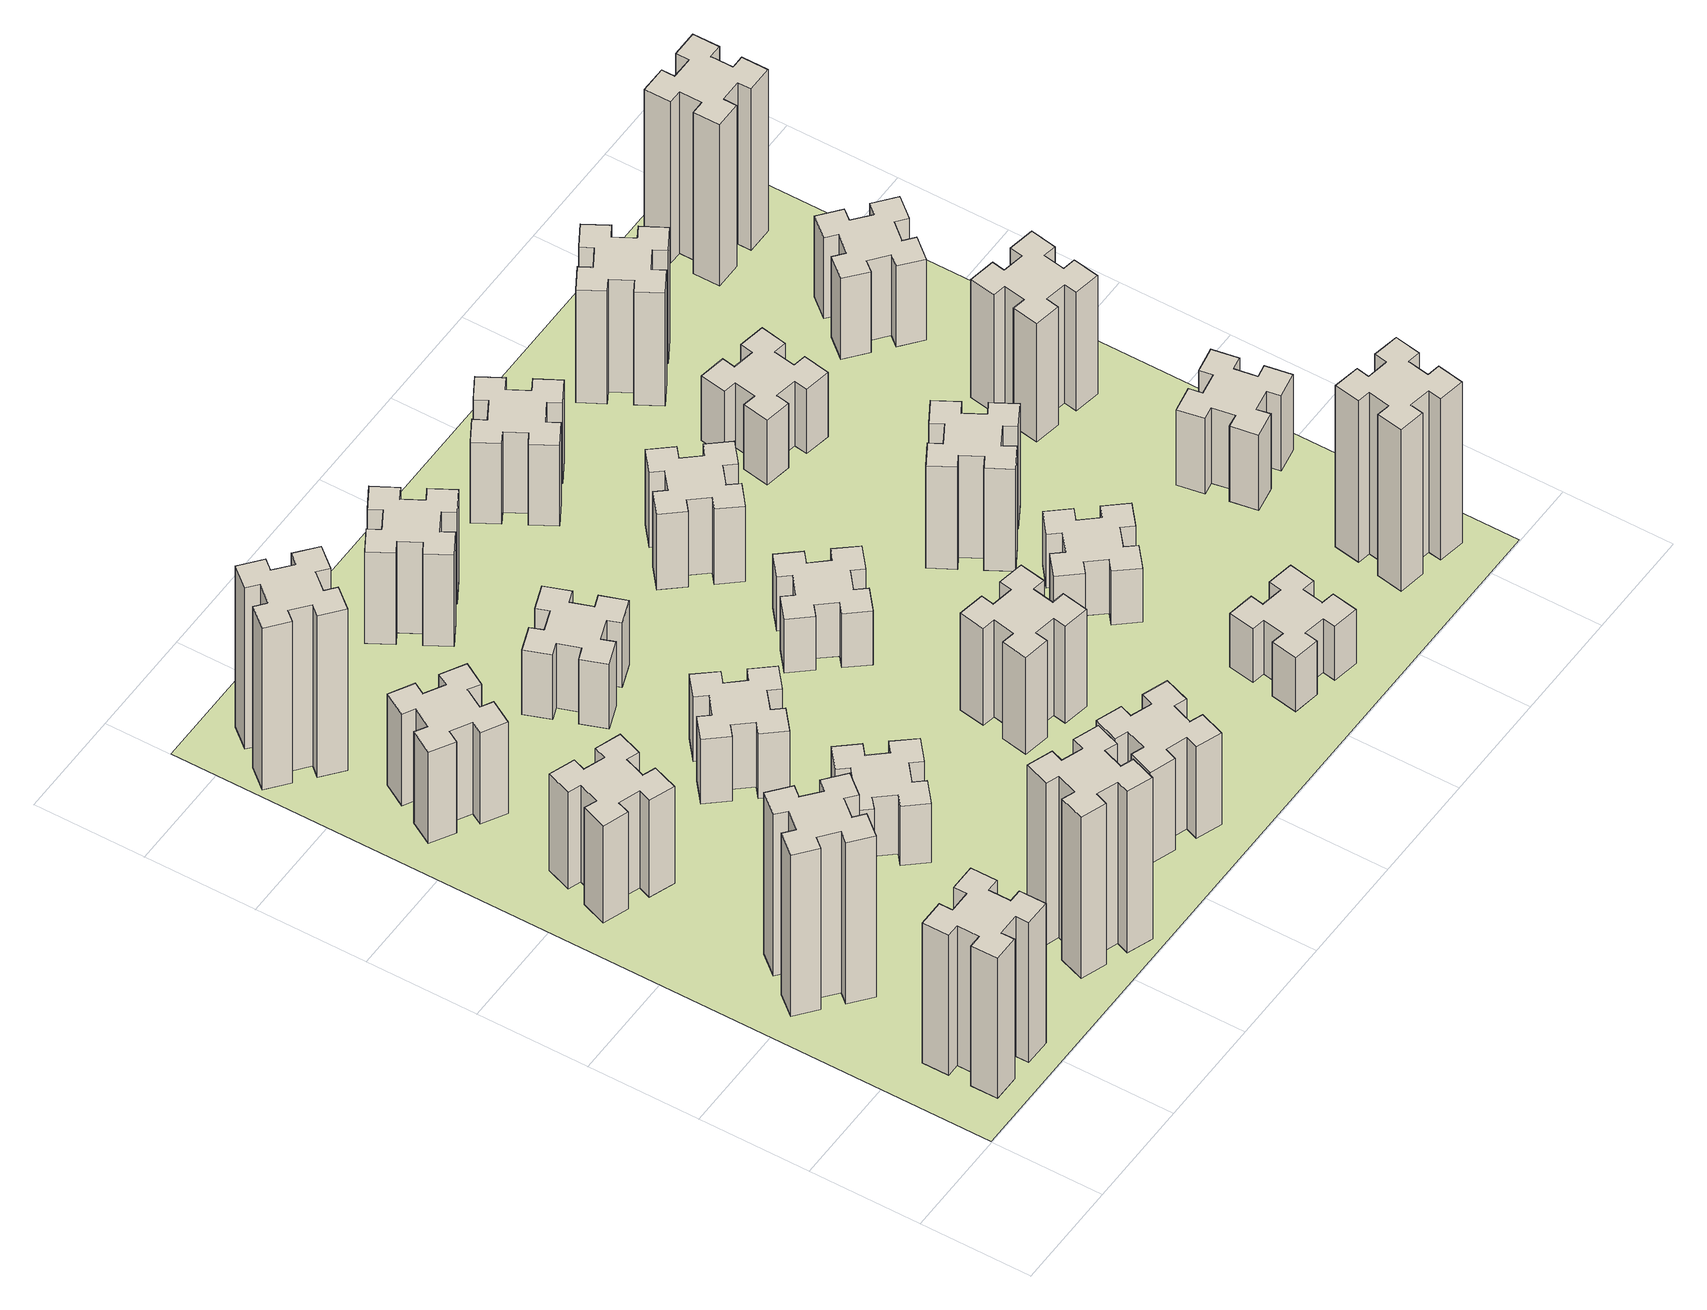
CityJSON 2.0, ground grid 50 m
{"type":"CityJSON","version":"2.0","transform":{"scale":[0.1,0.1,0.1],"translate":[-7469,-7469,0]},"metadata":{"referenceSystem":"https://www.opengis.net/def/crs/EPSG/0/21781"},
"CityObjects":{
"building1":{"type":"Building","attributes":{"class":"1000","function":"1000","usage":"1000","yearOfConstruction":2016,"roofType":"1000","measuredHeight":78,"storeysAboveGround":30,"storeysBelowGround":0},"geometry":[{"type":"Solid","lod":"1","boundaries":[[[[0,1,2,3,4,5,6,7,8,9,10,11,12,13,14,15,16,17,18,19]],[[17,16,20,21]],[[16,15,22,20]],[[15,14,23,22]],[[14,13,24,23]],[[13,12,25,24]],[[12,11,26,25]],[[11,10,27,26]],[[10,9,28,27]],[[9,8,29,28]],[[8,7,30,29]],[[7,6,31,30]],[[6,5,32,31]],[[5,4,33,32]],[[4,3,34,33]],[[3,2,35,34]],[[2,1,36,35]],[[1,0,37,36]],[[0,19,38,37]],[[19,18,39,38]],[[18,17,21,39]],[[24,25,26,27,28,29,30,31,32,33,34,35,36,37,38,39,21,20,22,23]]]]}]},
"building2":{"type":"Building","attributes":{"class":"1000","function":"1000","usage":"1000","yearOfConstruction":2016,"roofType":"1000","measuredHeight":90,"storeysAboveGround":30,"storeysBelowGround":0},"geometry":[{"type":"Solid","lod":"1","boundaries":[[[[40,41,42,43,44,45,46,47,48,49,50,51,52,53,54,55,56,57,58,59]],[[57,56,60,61]],[[56,55,62,60]],[[55,54,63,62]],[[54,53,64,63]],[[53,52,65,64]],[[52,51,66,65]],[[51,50,67,66]],[[50,49,68,67]],[[49,48,69,68]],[[48,47,70,69]],[[47,46,71,70]],[[46,45,72,71]],[[45,44,73,72]],[[44,43,74,73]],[[43,42,75,74]],[[42,41,76,75]],[[41,40,77,76]],[[40,59,78,77]],[[59,58,79,78]],[[58,57,61,79]],[[64,65,66,67,68,69,70,71,72,73,74,75,76,77,78,79,61,60,62,63]]]]}]},
"building3":{"type":"Building","attributes":{"class":"1000","function":"1000","usage":"1000","yearOfConstruction":2016,"roofType":"1000","measuredHeight":54,"storeysAboveGround":30,"storeysBelowGround":0},"geometry":[{"type":"Solid","lod":"1","boundaries":[[[[80,81,82,83,84,85,86,87,88,89,90,91,92,93,94,95,96,97,98,99]],[[97,96,100,101]],[[96,95,102,100]],[[95,94,103,102]],[[94,93,104,103]],[[93,92,105,104]],[[92,91,106,105]],[[91,90,107,106]],[[90,89,108,107]],[[89,88,109,108]],[[88,87,110,109]],[[87,86,111,110]],[[86,85,112,111]],[[85,84,113,112]],[[84,83,114,113]],[[83,82,115,114]],[[82,81,116,115]],[[81,80,117,116]],[[80,99,118,117]],[[99,98,119,118]],[[98,97,101,119]],[[104,105,106,107,108,109,110,111,112,113,114,115,116,117,118,119,101,100,102,103]]]]}]},
"building4":{"type":"Building","attributes":{"class":"1000","function":"1000","usage":"1000","yearOfConstruction":2016,"roofType":"1000","measuredHeight":51,"storeysAboveGround":30,"storeysBelowGround":0},"geometry":[{"type":"Solid","lod":"1","boundaries":[[[[120,121,122,123,124,125,126,127,128,129,130,131,132,133,134,135,136,137,138,139]],[[137,136,140,141]],[[136,135,142,140]],[[135,134,143,142]],[[134,133,144,143]],[[133,132,145,144]],[[132,131,146,145]],[[131,130,147,146]],[[130,129,148,147]],[[129,128,149,148]],[[128,127,150,149]],[[127,126,151,150]],[[126,125,152,151]],[[125,124,153,152]],[[124,123,154,153]],[[123,122,155,154]],[[122,121,156,155]],[[121,120,157,156]],[[120,139,158,157]],[[139,138,159,158]],[[138,137,141,159]],[[144,145,146,147,148,149,150,151,152,153,154,155,156,157,158,159,141,140,142,143]]]]}]},
"building5":{"type":"Building","attributes":{"class":"1000","function":"1000","usage":"1000","yearOfConstruction":2016,"roofType":"1000","measuredHeight":90,"storeysAboveGround":30,"storeysBelowGround":0},"geometry":[{"type":"Solid","lod":"1","boundaries":[[[[160,161,162,163,164,165,166,167,168,169,170,171,172,173,174,175,176,177,178,179]],[[177,176,180,181]],[[176,175,182,180]],[[175,174,183,182]],[[174,173,184,183]],[[173,172,185,184]],[[172,171,186,185]],[[171,170,187,186]],[[170,169,188,187]],[[169,168,189,188]],[[168,167,190,189]],[[167,166,191,190]],[[166,165,192,191]],[[165,164,193,192]],[[164,163,194,193]],[[163,162,195,194]],[[162,161,196,195]],[[161,160,197,196]],[[160,179,198,197]],[[179,178,199,198]],[[178,177,181,199]],[[184,185,186,187,188,189,190,191,192,193,194,195,196,197,198,199,181,180,182,183]]]]}]},
"building6":{"type":"Building","attributes":{"class":"1000","function":"1000","usage":"1000","yearOfConstruction":2016,"roofType":"1000","measuredHeight":90,"storeysAboveGround":30,"storeysBelowGround":0},"geometry":[{"type":"Solid","lod":"1","boundaries":[[[[200,201,202,203,204,205,206,207,208,209,210,211,212,213,214,215,216,217,218,219]],[[217,216,220,221]],[[216,215,222,220]],[[215,214,223,222]],[[214,213,224,223]],[[213,212,225,224]],[[212,211,226,225]],[[211,210,227,226]],[[210,209,228,227]],[[209,208,229,228]],[[208,207,230,229]],[[207,206,231,230]],[[206,205,232,231]],[[205,204,233,232]],[[204,203,234,233]],[[203,202,235,234]],[[202,201,236,235]],[[201,200,237,236]],[[200,219,238,237]],[[219,218,239,238]],[[218,217,221,239]],[[224,225,226,227,228,229,230,231,232,233,234,235,236,237,238,239,221,220,222,223]]]]}]},
"building7":{"type":"Building","attributes":{"class":"1000","function":"1000","usage":"1000","yearOfConstruction":2016,"roofType":"1000","measuredHeight":33,"storeysAboveGround":30,"storeysBelowGround":0},"geometry":[{"type":"Solid","lod":"1","boundaries":[[[[240,241,242,243,244,245,246,247,248,249,250,251,252,253,254,255,256,257,258,259]],[[257,256,260,261]],[[256,255,262,260]],[[255,254,263,262]],[[254,253,264,263]],[[253,252,265,264]],[[252,251,266,265]],[[251,250,267,266]],[[250,249,268,267]],[[249,248,269,268]],[[248,247,270,269]],[[247,246,271,270]],[[246,245,272,271]],[[245,244,273,272]],[[244,243,274,273]],[[243,242,275,274]],[[242,241,276,275]],[[241,240,277,276]],[[240,259,278,277]],[[259,258,279,278]],[[258,257,261,279]],[[264,265,266,267,268,269,270,271,272,273,274,275,276,277,278,279,261,260,262,263]]]]}]},
"building8":{"type":"Building","attributes":{"class":"1000","function":"1000","usage":"1000","yearOfConstruction":2016,"roofType":"1000","measuredHeight":36,"storeysAboveGround":30,"storeysBelowGround":0},"geometry":[{"type":"Solid","lod":"1","boundaries":[[[[280,281,282,283,284,285,286,287,288,289,290,291,292,293,294,295,296,297,298,299]],[[297,296,300,301]],[[296,295,302,300]],[[295,294,303,302]],[[294,293,304,303]],[[293,292,305,304]],[[292,291,306,305]],[[291,290,307,306]],[[290,289,308,307]],[[289,288,309,308]],[[288,287,310,309]],[[287,286,311,310]],[[286,285,312,311]],[[285,284,313,312]],[[284,283,314,313]],[[283,282,315,314]],[[282,281,316,315]],[[281,280,317,316]],[[280,299,318,317]],[[299,298,319,318]],[[298,297,301,319]],[[304,305,306,307,308,309,310,311,312,313,314,315,316,317,318,319,301,300,302,303]]]]}]},
"building9":{"type":"Building","attributes":{"class":"1000","function":"1000","usage":"1000","yearOfConstruction":2016,"roofType":"1000","measuredHeight":51,"storeysAboveGround":30,"storeysBelowGround":0},"geometry":[{"type":"Solid","lod":"1","boundaries":[[[[320,321,322,323,324,325,326,327,328,329,330,331,332,333,334,335,336,337,338,339]],[[337,336,340,341]],[[336,335,342,340]],[[335,334,343,342]],[[334,333,344,343]],[[333,332,345,344]],[[332,331,346,345]],[[331,330,347,346]],[[330,329,348,347]],[[329,328,349,348]],[[328,327,350,349]],[[327,326,351,350]],[[326,325,352,351]],[[325,324,353,352]],[[324,323,354,353]],[[323,322,355,354]],[[322,321,356,355]],[[321,320,357,356]],[[320,339,358,357]],[[339,338,359,358]],[[338,337,341,359]],[[344,345,346,347,348,349,350,351,352,353,354,355,356,357,358,359,341,340,342,343]]]]}]},
"building10":{"type":"Building","attributes":{"class":"1000","function":"1000","usage":"1000","yearOfConstruction":2016,"roofType":"1000","measuredHeight":36,"storeysAboveGround":30,"storeysBelowGround":0},"geometry":[{"type":"Solid","lod":"1","boundaries":[[[[360,361,362,363,364,365,366,367,368,369,370,371,372,373,374,375,376,377,378,379]],[[377,376,380,381]],[[376,375,382,380]],[[375,374,383,382]],[[374,373,384,383]],[[373,372,385,384]],[[372,371,386,385]],[[371,370,387,386]],[[370,369,388,387]],[[369,368,389,388]],[[368,367,390,389]],[[367,366,391,390]],[[366,365,392,391]],[[365,364,393,392]],[[364,363,394,393]],[[363,362,395,394]],[[362,361,396,395]],[[361,360,397,396]],[[360,379,398,397]],[[379,378,399,398]],[[378,377,381,399]],[[384,385,386,387,388,389,390,391,392,393,394,395,396,397,398,399,381,380,382,383]]]]}]},
"building11":{"type":"Building","attributes":{"class":"1000","function":"1000","usage":"1000","yearOfConstruction":2016,"roofType":"1000","measuredHeight":51,"storeysAboveGround":30,"storeysBelowGround":0},"geometry":[{"type":"Solid","lod":"1","boundaries":[[[[400,401,402,403,404,405,406,407,408,409,410,411,412,413,414,415,416,417,418,419]],[[417,416,420,421]],[[416,415,422,420]],[[415,414,423,422]],[[414,413,424,423]],[[413,412,425,424]],[[412,411,426,425]],[[411,410,427,426]],[[410,409,428,427]],[[409,408,429,428]],[[408,407,430,429]],[[407,406,431,430]],[[406,405,432,431]],[[405,404,433,432]],[[404,403,434,433]],[[403,402,435,434]],[[402,401,436,435]],[[401,400,437,436]],[[400,419,438,437]],[[419,418,439,438]],[[418,417,421,439]],[[424,425,426,427,428,429,430,431,432,433,434,435,436,437,438,439,421,420,422,423]]]]}]},
"building12":{"type":"Building","attributes":{"class":"1000","function":"1000","usage":"1000","yearOfConstruction":2016,"roofType":"1000","measuredHeight":54,"storeysAboveGround":30,"storeysBelowGround":0},"geometry":[{"type":"Solid","lod":"1","boundaries":[[[[440,441,442,443,444,445,446,447,448,449,450,451,452,453,454,455,456,457,458,459]],[[457,456,460,461]],[[456,455,462,460]],[[455,454,463,462]],[[454,453,464,463]],[[453,452,465,464]],[[452,451,466,465]],[[451,450,467,466]],[[450,449,468,467]],[[449,448,469,468]],[[448,447,470,469]],[[447,446,471,470]],[[446,445,472,471]],[[445,444,473,472]],[[444,443,474,473]],[[443,442,475,474]],[[442,441,476,475]],[[441,440,477,476]],[[440,459,478,477]],[[459,458,479,478]],[[458,457,461,479]],[[464,465,466,467,468,469,470,471,472,473,474,475,476,477,478,479,461,460,462,463]]]]}]},
"building13":{"type":"Building","attributes":{"class":"1000","function":"1000","usage":"1000","yearOfConstruction":2016,"roofType":"1000","measuredHeight":30,"storeysAboveGround":30,"storeysBelowGround":0},"geometry":[{"type":"Solid","lod":"1","boundaries":[[[[480,481,482,483,484,485,486,487,488,489,490,491,492,493,494,495,496,497,498,499]],[[497,496,500,501]],[[496,495,502,500]],[[495,494,503,502]],[[494,493,504,503]],[[493,492,505,504]],[[492,491,506,505]],[[491,490,507,506]],[[490,489,508,507]],[[489,488,509,508]],[[488,487,510,509]],[[487,486,511,510]],[[486,485,512,511]],[[485,484,513,512]],[[484,483,514,513]],[[483,482,515,514]],[[482,481,516,515]],[[481,480,517,516]],[[480,499,518,517]],[[499,498,519,518]],[[498,497,501,519]],[[504,505,506,507,508,509,510,511,512,513,514,515,516,517,518,519,501,500,502,503]]]]}]},
"building14":{"type":"Building","attributes":{"class":"1000","function":"1000","usage":"1000","yearOfConstruction":2016,"roofType":"1000","measuredHeight":42,"storeysAboveGround":30,"storeysBelowGround":0},"geometry":[{"type":"Solid","lod":"1","boundaries":[[[[520,521,522,523,524,525,526,527,528,529,530,531,532,533,534,535,536,537,538,539]],[[537,536,540,541]],[[536,535,542,540]],[[535,534,543,542]],[[534,533,544,543]],[[533,532,545,544]],[[532,531,546,545]],[[531,530,547,546]],[[530,529,548,547]],[[529,528,549,548]],[[528,527,550,549]],[[527,526,551,550]],[[526,525,552,551]],[[525,524,553,552]],[[524,523,554,553]],[[523,522,555,554]],[[522,521,556,555]],[[521,520,557,556]],[[520,539,558,557]],[[539,538,559,558]],[[538,537,541,559]],[[544,545,546,547,548,549,550,551,552,553,554,555,556,557,558,559,541,540,542,543]]]]}]},
"building15":{"type":"Building","attributes":{"class":"1000","function":"1000","usage":"1000","yearOfConstruction":2016,"roofType":"1000","measuredHeight":30,"storeysAboveGround":30,"storeysBelowGround":0},"geometry":[{"type":"Solid","lod":"1","boundaries":[[[[560,561,562,563,564,565,566,567,568,569,570,571,572,573,574,575,576,577,578,579]],[[577,576,580,581]],[[576,575,582,580]],[[575,574,583,582]],[[574,573,584,583]],[[573,572,585,584]],[[572,571,586,585]],[[571,570,587,586]],[[570,569,588,587]],[[569,568,589,588]],[[568,567,590,589]],[[567,566,591,590]],[[566,565,592,591]],[[565,564,593,592]],[[564,563,594,593]],[[563,562,595,594]],[[562,561,596,595]],[[561,560,597,596]],[[560,579,598,597]],[[579,578,599,598]],[[578,577,581,599]],[[584,585,586,587,588,589,590,591,592,593,594,595,596,597,598,599,581,580,582,583]]]]}]},
"building16":{"type":"Building","attributes":{"class":"1000","function":"1000","usage":"1000","yearOfConstruction":2016,"roofType":"1000","measuredHeight":45,"storeysAboveGround":30,"storeysBelowGround":0},"geometry":[{"type":"Solid","lod":"1","boundaries":[[[[600,601,602,603,604,605,606,607,608,609,610,611,612,613,614,615,616,617,618,619]],[[617,616,620,621]],[[616,615,622,620]],[[615,614,623,622]],[[614,613,624,623]],[[613,612,625,624]],[[612,611,626,625]],[[611,610,627,626]],[[610,609,628,627]],[[609,608,629,628]],[[608,607,630,629]],[[607,606,631,630]],[[606,605,632,631]],[[605,604,633,632]],[[604,603,634,633]],[[603,602,635,634]],[[602,601,636,635]],[[601,600,637,636]],[[600,619,638,637]],[[619,618,639,638]],[[618,617,621,639]],[[624,625,626,627,628,629,630,631,632,633,634,635,636,637,638,639,621,620,622,623]]]]}]},
"building17":{"type":"Building","attributes":{"class":"1000","function":"1000","usage":"1000","yearOfConstruction":2016,"roofType":"1000","measuredHeight":30,"storeysAboveGround":30,"storeysBelowGround":0},"geometry":[{"type":"Solid","lod":"1","boundaries":[[[[640,641,642,643,644,645,646,647,648,649,650,651,652,653,654,655,656,657,658,659]],[[657,656,660,661]],[[656,655,662,660]],[[655,654,663,662]],[[654,653,664,663]],[[653,652,665,664]],[[652,651,666,665]],[[651,650,667,666]],[[650,649,668,667]],[[649,648,669,668]],[[648,647,670,669]],[[647,646,671,670]],[[646,645,672,671]],[[645,644,673,672]],[[644,643,674,673]],[[643,642,675,674]],[[642,641,676,675]],[[641,640,677,676]],[[640,659,678,677]],[[659,658,679,678]],[[658,657,661,679]],[[664,665,666,667,668,669,670,671,672,673,674,675,676,677,678,679,661,660,662,663]]]]}]},
"building18":{"type":"Building","attributes":{"class":"1000","function":"1000","usage":"1000","yearOfConstruction":2016,"roofType":"1000","measuredHeight":57,"storeysAboveGround":30,"storeysBelowGround":0},"geometry":[{"type":"Solid","lod":"1","boundaries":[[[[680,681,682,683,684,685,686,687,688,689,690,691,692,693,694,695,696,697,698,699]],[[697,696,700,701]],[[696,695,702,700]],[[695,694,703,702]],[[694,693,704,703]],[[693,692,705,704]],[[692,691,706,705]],[[691,690,707,706]],[[690,689,708,707]],[[689,688,709,708]],[[688,687,710,709]],[[687,686,711,710]],[[686,685,712,711]],[[685,684,713,712]],[[684,683,714,713]],[[683,682,715,714]],[[682,681,716,715]],[[681,680,717,716]],[[680,699,718,717]],[[699,698,719,718]],[[698,697,701,719]],[[704,705,706,707,708,709,710,711,712,713,714,715,716,717,718,719,701,700,702,703]]]]}]},
"building19":{"type":"Building","attributes":{"class":"1000","function":"1000","usage":"1000","yearOfConstruction":2016,"roofType":"1000","measuredHeight":36,"storeysAboveGround":30,"storeysBelowGround":0},"geometry":[{"type":"Solid","lod":"1","boundaries":[[[[720,721,722,723,724,725,726,727,728,729,730,731,732,733,734,735,736,737,738,739]],[[737,736,740,741]],[[736,735,742,740]],[[735,734,743,742]],[[734,733,744,743]],[[733,732,745,744]],[[732,731,746,745]],[[731,730,747,746]],[[730,729,748,747]],[[729,728,749,748]],[[728,727,750,749]],[[727,726,751,750]],[[726,725,752,751]],[[725,724,753,752]],[[724,723,754,753]],[[723,722,755,754]],[[722,721,756,755]],[[721,720,757,756]],[[720,739,758,757]],[[739,738,759,758]],[[738,737,741,759]],[[744,745,746,747,748,749,750,751,752,753,754,755,756,757,758,759,741,740,742,743]]]]}]},
"building20":{"type":"Building","attributes":{"class":"1000","function":"1000","usage":"1000","yearOfConstruction":2016,"roofType":"1000","measuredHeight":90,"storeysAboveGround":30,"storeysBelowGround":0},"geometry":[{"type":"Solid","lod":"1","boundaries":[[[[760,761,762,763,764,765,766,767,768,769,770,771,772,773,774,775,776,777,778,779]],[[777,776,780,781]],[[776,775,782,780]],[[775,774,783,782]],[[774,773,784,783]],[[773,772,785,784]],[[772,771,786,785]],[[771,770,787,786]],[[770,769,788,787]],[[769,768,789,788]],[[768,767,790,789]],[[767,766,791,790]],[[766,765,792,791]],[[765,764,793,792]],[[764,763,794,793]],[[763,762,795,794]],[[762,761,796,795]],[[761,760,797,796]],[[760,779,798,797]],[[779,778,799,798]],[[778,777,781,799]],[[784,785,786,787,788,789,790,791,792,793,794,795,796,797,798,799,781,780,782,783]]]]}]},
"building21":{"type":"Building","attributes":{"class":"1000","function":"1000","usage":"1000","yearOfConstruction":2016,"roofType":"1000","measuredHeight":63,"storeysAboveGround":30,"storeysBelowGround":0},"geometry":[{"type":"Solid","lod":"1","boundaries":[[[[800,801,802,803,804,805,806,807,808,809,810,811,812,813,814,815,816,817,818,819]],[[817,816,820,821]],[[816,815,822,820]],[[815,814,823,822]],[[814,813,824,823]],[[813,812,825,824]],[[812,811,826,825]],[[811,810,827,826]],[[810,809,828,827]],[[809,808,829,828]],[[808,807,830,829]],[[807,806,831,830]],[[806,805,832,831]],[[805,804,833,832]],[[804,803,834,833]],[[803,802,835,834]],[[802,801,836,835]],[[801,800,837,836]],[[800,819,838,837]],[[819,818,839,838]],[[818,817,821,839]],[[824,825,826,827,828,829,830,831,832,833,834,835,836,837,838,839,821,820,822,823]]]]}]},
"building22":{"type":"Building","attributes":{"class":"1000","function":"1000","usage":"1000","yearOfConstruction":2016,"roofType":"1000","measuredHeight":42,"storeysAboveGround":30,"storeysBelowGround":0},"geometry":[{"type":"Solid","lod":"1","boundaries":[[[[840,841,842,843,844,845,846,847,848,849,850,851,852,853,854,855,856,857,858,859]],[[857,856,860,861]],[[856,855,862,860]],[[855,854,863,862]],[[854,853,864,863]],[[853,852,865,864]],[[852,851,866,865]],[[851,850,867,866]],[[850,849,868,867]],[[849,848,869,868]],[[848,847,870,869]],[[847,846,871,870]],[[846,845,872,871]],[[845,844,873,872]],[[844,843,874,873]],[[843,842,875,874]],[[842,841,876,875]],[[841,840,877,876]],[[840,859,878,877]],[[859,858,879,878]],[[858,857,861,879]],[[864,865,866,867,868,869,870,871,872,873,874,875,876,877,878,879,861,860,862,863]]]]}]},
"building23":{"type":"Building","attributes":{"class":"1000","function":"1000","usage":"1000","yearOfConstruction":2016,"roofType":"1000","measuredHeight":66,"storeysAboveGround":30,"storeysBelowGround":0},"geometry":[{"type":"Solid","lod":"1","boundaries":[[[[880,881,882,883,884,885,886,887,888,889,890,891,892,893,894,895,896,897,898,899]],[[897,896,900,901]],[[896,895,902,900]],[[895,894,903,902]],[[894,893,904,903]],[[893,892,905,904]],[[892,891,906,905]],[[891,890,907,906]],[[890,889,908,907]],[[889,888,909,908]],[[888,887,910,909]],[[887,886,911,910]],[[886,885,912,911]],[[885,884,913,912]],[[884,883,914,913]],[[883,882,915,914]],[[882,881,916,915]],[[881,880,917,916]],[[880,899,918,917]],[[899,898,919,918]],[[898,897,901,919]],[[904,905,906,907,908,909,910,911,912,913,914,915,916,917,918,919,901,900,902,903]]]]}]},
"building24":{"type":"Building","attributes":{"class":"1000","function":"1000","usage":"1000","yearOfConstruction":2016,"roofType":"1000","measuredHeight":45,"storeysAboveGround":30,"storeysBelowGround":0},"geometry":[{"type":"Solid","lod":"1","boundaries":[[[[920,921,922,923,924,925,926,927,928,929,930,931,932,933,934,935,936,937,938,939]],[[937,936,940,941]],[[936,935,942,940]],[[935,934,943,942]],[[934,933,944,943]],[[933,932,945,944]],[[932,931,946,945]],[[931,930,947,946]],[[930,929,948,947]],[[929,928,949,948]],[[928,927,950,949]],[[927,926,951,950]],[[926,925,952,951]],[[925,924,953,952]],[[924,923,954,953]],[[923,922,955,954]],[[922,921,956,955]],[[921,920,957,956]],[[920,939,958,957]],[[939,938,959,958]],[[938,937,941,959]],[[944,945,946,947,948,949,950,951,952,953,954,955,956,957,958,959,941,940,942,943]]]]}]},
"building25":{"type":"Building","attributes":{"class":"1000","function":"1000","usage":"1000","yearOfConstruction":2016,"roofType":"1000","measuredHeight":90,"storeysAboveGround":30,"storeysBelowGround":0},"geometry":[{"type":"Solid","lod":"1","boundaries":[[[[960,961,962,963,964,965,966,967,968,969,970,971,972,973,974,975,976,977,978,979]],[[977,976,980,981]],[[976,975,982,980]],[[975,974,983,982]],[[974,973,984,983]],[[973,972,985,984]],[[972,971,986,985]],[[971,970,987,986]],[[970,969,988,987]],[[969,968,989,988]],[[968,967,990,989]],[[967,966,991,990]],[[966,965,992,991]],[[965,964,993,992]],[[964,963,994,993]],[[963,962,995,994]],[[962,961,996,995]],[[961,960,997,996]],[[960,979,998,997]],[[979,978,999,998]],[[978,977,981,999]],[[984,985,986,987,988,989,990,991,992,993,994,995,996,997,998,999,981,980,982,983]]]]}]},
"landuse1":{"type":"LandUse","attributes":{"name":"plot1","function":"1010"},"geometry":[{"type":"MultiSurface","lod":"1","boundaries":[[[1000,1001,1002,1003]]]}]}
},
"vertices":[
[265,325,0],[265,225,0],[205,225,0],[205,105,0],[325,105,0],[325,165,0],[425,165,0],[425,105,0],[545,105,0],[545,225,0],[485,225,0],[485,325,0],[545,325,0],[545,445,0],[425,445,0],[425,385,0],[325,385,0],[325,445,0],[205,445,0],[205,325,0],[325,385,780],[325,445,780],[425,385,780],[425,445,780],[545,445,780],[545,325,780],[485,325,780],[485,225,780],[545,225,780],[545,105,780],[425,105,780],[425,165,780],[325,165,780],[325,105,780],[205,105,780],[205,225,780],[265,225,780],[265,325,780],[205,325,780],[205,445,780],
[484,1067,0],[408,1132,0],[446,1178,0],[354,1255,0],[277,1163,0],[323,1124,0],[259,1048,0],[213,1086,0],[136,994,0],[228,917,0],[266,963,0],[343,899,0],[304,853,0],[396,776,0],[473,868,0],[427,906,0],[492,983,0],[538,944,0],[615,1036,0],[523,1113,0],[492,983,900],[538,944,900],[427,906,900],[473,868,900],[396,776,900],[304,853,900],[343,899,900],[266,963,900],[228,917,900],[136,994,900],[213,1086,900],[259,1048,900],[323,1124,900],[277,1163,900],[354,1255,900],[446,1178,900],[408,1132,900],[484,1067,900],[523,1113,900],[615,1036,900],
[291,1869,0],[385,1835,0],[364,1779,0],[477,1737,0],[518,1850,0],[462,1871,0],[496,1965,0],[552,1944,0],[593,2057,0],[480,2098,0],[460,2042,0],[366,2076,0],[387,2132,0],[274,2173,0],[233,2060,0],[289,2040,0],[255,1946,0],[199,1967,0],[157,1854,0],[270,1813,0],[255,1946,540],[199,1967,540],[289,2040,540],[233,2060,540],[274,2173,540],[387,2132,540],[366,2076,540],[460,2042,540],[480,2098,540],[593,2057,540],[552,1944,540],[496,1965,540],[462,1871,540],[518,1850,540],[477,1737,540],[364,1779,540],[385,1835,540],[291,1869,540],[270,1813,540],[157,1854,540],
[277,2625,0],[364,2575,0],[334,2523,0],[438,2463,0],[498,2567,0],[446,2597,0],[496,2684,0],[548,2654,0],[608,2758,0],[504,2818,0],[474,2766,0],[387,2816,0],[417,2868,0],[313,2928,0],[253,2824,0],[305,2794,0],[255,2707,0],[203,2737,0],[143,2633,0],[247,2573,0],[255,2707,510],[203,2737,510],[305,2794,510],[253,2824,510],[313,2928,510],[417,2868,510],[387,2816,510],[474,2766,510],[504,2818,510],[608,2758,510],[548,2654,510],[496,2684,510],[446,2597,510],[498,2567,510],[438,2463,510],[334,2523,510],[364,2575,510],[277,2625,510],[247,2573,510],[143,2633,510],
[1029,360,0],[995,266,0],[939,287,0],[897,174,0],[1010,133,0],[1031,189,0],[1125,155,0],[1104,99,0],[1217,57,0],[1258,170,0],[1202,191,0],[1236,285,0],[1292,264,0],[1333,377,0],[1220,418,0],[1200,362,0],[1106,396,0],[1127,452,0],[1014,493,0],[973,380,0],[1106,396,900],[1127,452,900],[1200,362,900],[1220,418,900],[1333,377,900],[1292,264,900],[1236,285,900],[1202,191,900],[1258,170,900],[1217,57,900],[1104,99,900],[1125,155,900],[1031,189,900],[1010,133,900],[897,174,900],[939,287,900],[995,266,900],[1029,360,900],[973,380,900],[1014,493,900],
[384,3387,0],[308,3452,0],[346,3498,0],[254,3575,0],[177,3483,0],[223,3444,0],[159,3368,0],[113,3406,0],[36,3314,0],[128,3237,0],[166,3283,0],[243,3219,0],[204,3173,0],[296,3096,0],[373,3188,0],[327,3226,0],[392,3303,0],[438,3264,0],[515,3356,0],[423,3433,0],[392,3303,900],[438,3264,900],[327,3226,900],[373,3188,900],[296,3096,900],[204,3173,900],[243,3219,900],[166,3283,900],[128,3237,900],[36,3314,900],[113,3406,900],[159,3368,900],[223,3444,900],[177,3483,900],[254,3575,900],[346,3498,900],[308,3452,900],[384,3387,900],[423,3433,900],[515,3356,900],
[1083,1332,0],[1006,1267,0],[968,1313,0],[876,1236,0],[953,1144,0],[999,1183,0],[1063,1106,0],[1017,1068,0],[1094,976,0],[1186,1053,0],[1148,1099,0],[1224,1163,0],[1263,1117,0],[1355,1194,0],[1278,1286,0],[1232,1248,0],[1167,1324,0],[1213,1363,0],[1136,1455,0],[1044,1378,0],[1167,1324,330],[1213,1363,330],[1232,1248,330],[1278,1286,330],[1355,1194,330],[1263,1117,330],[1224,1163,330],[1148,1099,330],[1186,1053,330],[1094,976,330],[1017,1068,330],[1063,1106,330],[999,1183,330],[953,1144,330],[876,1236,330],[968,1313,330],[1006,1267,330],[1083,1332,330],[1044,1378,330],[1136,1455,330],
[1083,1972,0],[1006,1907,0],[968,1953,0],[876,1876,0],[953,1784,0],[999,1823,0],[1063,1746,0],[1017,1708,0],[1094,1616,0],[1186,1693,0],[1148,1739,0],[1224,1803,0],[1263,1757,0],[1355,1834,0],[1278,1926,0],[1232,1888,0],[1167,1964,0],[1213,2003,0],[1136,2095,0],[1044,2018,0],[1167,1964,360],[1213,2003,360],[1232,1888,360],[1278,1926,360],[1355,1834,360],[1263,1757,360],[1224,1803,360],[1148,1739,360],[1186,1693,360],[1094,1616,360],[1017,1708,360],[1063,1746,360],[999,1823,360],[953,1784,360],[876,1876,360],[968,1953,360],[1006,1907,360],[1083,1972,360],[1044,2018,360],[1136,2095,360],
[1669,460,0],[1635,366,0],[1579,387,0],[1537,274,0],[1650,233,0],[1671,289,0],[1765,255,0],[1744,199,0],[1857,157,0],[1898,270,0],[1842,291,0],[1876,385,0],[1932,364,0],[1973,477,0],[1860,518,0],[1840,462,0],[1746,496,0],[1767,552,0],[1654,593,0],[1613,480,0],[1746,496,510],[1767,552,510],[1840,462,510],[1860,518,510],[1973,477,510],[1932,364,510],[1876,385,510],[1842,291,510],[1898,270,510],[1857,157,510],[1744,199,510],[1765,255,510],[1671,289,510],[1650,233,510],[1537,274,510],[1579,387,510],[1635,366,510],[1669,460,510],[1613,480,510],[1654,593,510],
[1106,2475,0],[1200,2509,0],[1220,2453,0],[1333,2494,0],[1292,2607,0],[1236,2586,0],[1202,2680,0],[1258,2700,0],[1217,2813,0],[1104,2772,0],[1125,2716,0],[1031,2682,0],[1010,2738,0],[897,2697,0],[939,2584,0],[995,2605,0],[1029,2511,0],[973,2490,0],[1014,2377,0],[1127,2419,0],[1029,2511,360],[973,2490,360],[995,2605,360],[939,2584,360],[897,2697,360],[1010,2738,360],[1031,2682,360],[1125,2716,360],[1104,2772,360],[1217,2813,360],[1258,2700,360],[1202,2680,360],[1236,2586,360],[1292,2607,360],[1333,2494,360],[1220,2453,360],[1200,2509,360],[1106,2475,360],[1127,2419,360],[1014,2377,360],
[995,3324,0],[1045,3237,0],[993,3207,0],[1053,3103,0],[1157,3163,0],[1127,3215,0],[1214,3265,0],[1244,3213,0],[1348,3273,0],[1288,3377,0],[1236,3347,0],[1186,3434,0],[1238,3464,0],[1178,3568,0],[1074,3508,0],[1104,3456,0],[1017,3406,0],[987,3458,0],[883,3398,0],[943,3294,0],[1017,3406,510],[987,3458,510],[1104,3456,510],[1074,3508,510],[1178,3568,510],[1238,3464,510],[1186,3434,510],[1236,3347,510],[1288,3377,510],[1348,3273,510],[1244,3213,510],[1214,3265,510],[1127,3215,510],[1157,3163,510],[1053,3103,510],[993,3207,510],[1045,3237,510],[995,3324,510],[943,3294,510],[883,3398,510],
[2055,1047,0],[2072,1145,0],[2131,1135,0],[2152,1253,0],[2034,1274,0],[2024,1215,0],[1925,1232,0],[1936,1291,0],[1817,1312,0],[1797,1194,0],[1856,1184,0],[1838,1085,0],[1779,1096,0],[1758,977,0],[1877,957,0],[1887,1016,0],[1985,998,0],[1975,939,0],[2093,918,0],[2114,1037,0],[1985,998,540],[1975,939,540],[1887,1016,540],[1877,957,540],[1758,977,540],[1779,1096,540],[1838,1085,540],[1856,1184,540],[1797,1194,540],[1817,1312,540],[1936,1291,540],[1925,1232,540],[2024,1215,540],[2034,1274,540],[2152,1253,540],[2131,1135,540],[2072,1145,540],[2055,1047,540],[2114,1037,540],[2093,918,540],
[1972,1988,0],[1907,2064,0],[1953,2103,0],[1876,2195,0],[1784,2118,0],[1823,2072,0],[1746,2007,0],[1708,2053,0],[1616,1976,0],[1693,1884,0],[1739,1923,0],[1803,1846,0],[1757,1808,0],[1834,1716,0],[1926,1793,0],[1888,1839,0],[1964,1903,0],[2003,1857,0],[2095,1934,0],[2018,2026,0],[1964,1903,300],[2003,1857,300],[1888,1839,300],[1926,1793,300],[1834,1716,300],[1757,1808,300],[1803,1846,300],[1739,1923,300],[1693,1884,300],[1616,1976,300],[1708,2053,300],[1746,2007,300],[1823,2072,300],[1784,2118,300],[1876,2195,300],[1953,2103,300],[1907,2064,300],[1972,1988,300],[2018,2026,300],[2095,1934,300],
[1839,2563,0],[1903,2486,0],[1857,2448,0],[1934,2356,0],[2026,2433,0],[1988,2479,0],[2064,2543,0],[2103,2497,0],[2195,2574,0],[2118,2666,0],[2072,2628,0],[2007,2704,0],[2053,2743,0],[1976,2835,0],[1884,2758,0],[1923,2712,0],[1846,2647,0],[1808,2693,0],[1716,2616,0],[1793,2524,0],[1846,2647,420],[1808,2693,420],[1923,2712,420],[1884,2758,420],[1976,2835,420],[2053,2743,420],[2007,2704,420],[2072,2628,420],[2118,2666,420],[2195,2574,420],[2103,2497,420],[2064,2543,420],[1988,2479,420],[2026,2433,420],[1934,2356,420],[1857,2448,420],[1903,2486,420],[1839,2563,420],[1793,2524,420],[1716,2616,420],
[2596,444,0],[2578,345,0],[2519,356,0],[2498,237,0],[2617,217,0],[2627,276,0],[2725,258,0],[2715,199,0],[2833,178,0],[2854,297,0],[2795,307,0],[2812,405,0],[2871,395,0],[2892,513,0],[2774,534,0],[2764,475,0],[2665,492,0],[2676,551,0],[2557,572,0],[2537,454,0],[2665,492,300],[2676,551,300],[2764,475,300],[2774,534,300],[2892,513,300],[2871,395,300],[2812,405,300],[2795,307,300],[2854,297,300],[2833,178,300],[2715,199,300],[2725,258,300],[2627,276,300],[2617,217,300],[2498,237,300],[2519,356,300],[2578,345,300],[2596,444,300],[2537,454,300],[2557,572,300],
[1844,3456,0],[1757,3406,0],[1727,3458,0],[1623,3398,0],[1683,3294,0],[1735,3324,0],[1785,3237,0],[1733,3207,0],[1793,3103,0],[1897,3163,0],[1867,3215,0],[1954,3265,0],[1984,3213,0],[2088,3273,0],[2028,3377,0],[1976,3347,0],[1926,3434,0],[1978,3464,0],[1918,3568,0],[1814,3508,0],[1926,3434,450],[1978,3464,450],[1976,3347,450],[2028,3377,450],[2088,3273,450],[1984,3213,450],[1954,3265,450],[1867,3215,450],[1897,3163,450],[1793,3103,450],[1733,3207,450],[1785,3237,450],[1735,3324,450],[1683,3294,450],[1623,3398,450],[1727,3458,450],[1757,3406,450],[1844,3456,450],[1814,3508,450],[1918,3568,450],
[2628,1099,0],[2704,1163,0],[2743,1117,0],[2835,1194,0],[2758,1286,0],[2712,1248,0],[2647,1324,0],[2693,1363,0],[2616,1455,0],[2524,1378,0],[2563,1332,0],[2486,1267,0],[2448,1313,0],[2356,1236,0],[2433,1144,0],[2479,1183,0],[2543,1106,0],[2497,1068,0],[2574,976,0],[2666,1053,0],[2543,1106,300],[2497,1068,300],[2479,1183,300],[2433,1144,300],[2356,1236,300],[2448,1313,300],[2486,1267,300],[2563,1332,300],[2524,1378,300],[2616,1455,300],[2693,1363,300],[2647,1324,300],[2712,1248,300],[2758,1286,300],[2835,1194,300],[2743,1117,300],[2704,1163,300],[2628,1099,300],[2666,1053,300],[2574,976,300],
[2475,1744,0],[2525,1657,0],[2473,1627,0],[2533,1523,0],[2637,1583,0],[2607,1635,0],[2694,1685,0],[2724,1633,0],[2828,1693,0],[2768,1797,0],[2716,1767,0],[2666,1854,0],[2718,1884,0],[2658,1988,0],[2554,1928,0],[2584,1876,0],[2497,1826,0],[2467,1878,0],[2363,1818,0],[2423,1714,0],[2497,1826,570],[2467,1878,570],[2584,1876,570],[2554,1928,570],[2658,1988,570],[2718,1884,570],[2666,1854,570],[2716,1767,570],[2768,1797,570],[2828,1693,570],[2724,1633,570],[2694,1685,570],[2607,1635,570],[2637,1583,570],[2533,1523,570],[2473,1627,570],[2525,1657,570],[2475,1744,570],[2423,1714,570],[2363,1818,570],
[2664,2795,0],[2565,2812,0],[2576,2871,0],[2457,2892,0],[2437,2774,0],[2496,2764,0],[2478,2665,0],[2419,2676,0],[2398,2557,0],[2517,2537,0],[2527,2596,0],[2625,2578,0],[2615,2519,0],[2733,2498,0],[2754,2617,0],[2695,2627,0],[2712,2725,0],[2771,2715,0],[2792,2833,0],[2674,2854,0],[2712,2725,360],[2771,2715,360],[2695,2627,360],[2754,2617,360],[2733,2498,360],[2615,2519,360],[2625,2578,360],[2527,2596,360],[2517,2537,360],[2398,2557,360],[2419,2676,360],[2478,2665,360],[2496,2764,360],[2437,2774,360],[2457,2892,360],[2576,2871,360],[2565,2812,360],[2664,2795,360],[2674,2854,360],[2792,2833,360],
[3504,475,0],[3405,492,0],[3416,551,0],[3297,572,0],[3277,454,0],[3336,444,0],[3318,345,0],[3259,356,0],[3238,237,0],[3357,217,0],[3367,276,0],[3465,258,0],[3455,199,0],[3573,178,0],[3594,297,0],[3535,307,0],[3552,405,0],[3611,395,0],[3632,513,0],[3514,534,0],[3552,405,900],[3611,395,900],[3535,307,900],[3594,297,900],[3573,178,900],[3455,199,900],[3465,258,900],[3367,276,900],[3357,217,900],[3238,237,900],[3259,356,900],[3318,345,900],[3336,444,900],[3277,454,900],[3297,572,900],[3416,551,900],[3405,492,900],[3504,475,900],[3514,534,900],[3632,513,900],
[2716,3347,0],[2666,3434,0],[2718,3464,0],[2658,3568,0],[2554,3508,0],[2584,3456,0],[2497,3406,0],[2467,3458,0],[2363,3398,0],[2423,3294,0],[2475,3324,0],[2525,3237,0],[2473,3207,0],[2533,3103,0],[2637,3163,0],[2607,3215,0],[2694,3265,0],[2724,3213,0],[2828,3273,0],[2768,3377,0],[2694,3265,630],[2724,3213,630],[2607,3215,630],[2637,3163,630],[2533,3103,630],[2473,3207,630],[2525,3237,630],[2475,3324,630],[2423,3294,630],[2363,3398,630],[2467,3458,630],[2497,3406,630],[2584,3456,630],[2554,3508,630],[2658,3568,630],[2718,3464,630],[2666,3434,630],[2716,3347,630],[2768,3377,630],[2828,3273,630],
[3405,998,0],[3504,1016,0],[3514,957,0],[3632,977,0],[3611,1096,0],[3552,1085,0],[3535,1184,0],[3594,1194,0],[3573,1312,0],[3455,1291,0],[3465,1232,0],[3367,1215,0],[3357,1274,0],[3238,1253,0],[3259,1135,0],[3318,1145,0],[3336,1047,0],[3277,1037,0],[3297,918,0],[3416,939,0],[3336,1047,420],[3277,1037,420],[3318,1145,420],[3259,1135,420],[3238,1253,420],[3357,1274,420],[3367,1215,420],[3465,1232,420],[3455,1291,420],[3573,1312,420],[3594,1194,420],[3535,1184,420],[3552,1085,420],[3611,1096,420],[3632,977,420],[3514,957,420],[3504,1016,420],[3405,998,420],[3416,939,420],[3297,918,420],
[3267,1856,0],[3365,1838,0],[3355,1779,0],[3473,1758,0],[3494,1877,0],[3435,1887,0],[3452,1985,0],[3511,1975,0],[3532,2093,0],[3414,2114,0],[3404,2055,0],[3305,2072,0],[3316,2131,0],[3197,2152,0],[3177,2034,0],[3236,2024,0],[3218,1925,0],[3159,1936,0],[3138,1817,0],[3257,1797,0],[3218,1925,660],[3159,1936,660],[3236,2024,660],[3177,2034,660],[3197,2152,660],[3316,2131,660],[3305,2072,660],[3404,2055,660],[3414,2114,660],[3532,2093,660],[3511,1975,660],[3452,1985,660],[3435,1887,660],[3494,1877,660],[3473,1758,660],[3355,1779,660],[3365,1838,660],[3267,1856,660],[3257,1797,660],[3138,1817,660],
[3444,2747,0],[3368,2812,0],[3406,2858,0],[3314,2935,0],[3237,2843,0],[3283,2804,0],[3219,2728,0],[3173,2766,0],[3096,2674,0],[3188,2597,0],[3226,2643,0],[3303,2579,0],[3264,2533,0],[3356,2456,0],[3433,2548,0],[3387,2586,0],[3452,2663,0],[3498,2624,0],[3575,2716,0],[3483,2793,0],[3452,2663,450],[3498,2624,450],[3387,2586,450],[3433,2548,450],[3356,2456,450],[3264,2533,450],[3303,2579,450],[3226,2643,450],[3188,2597,450],[3096,2674,450],[3173,2766,450],[3219,2728,450],[3283,2804,450],[3237,2843,450],[3314,2935,450],[3406,2858,450],[3368,2812,450],[3444,2747,450],[3483,2793,450],[3575,2716,450],
[3285,3325,0],[3385,3325,0],[3385,3265,0],[3505,3265,0],[3505,3385,0],[3445,3385,0],[3445,3485,0],[3505,3485,0],[3505,3605,0],[3385,3605,0],[3385,3545,0],[3285,3545,0],[3285,3605,0],[3165,3605,0],[3165,3485,0],[3225,3485,0],[3225,3385,0],[3165,3385,0],[3165,3265,0],[3285,3265,0],[3225,3385,900],[3165,3385,900],[3225,3485,900],[3165,3485,900],[3165,3605,900],[3285,3605,900],[3285,3545,900],[3385,3545,900],[3385,3605,900],[3505,3605,900],[3505,3485,900],[3445,3485,900],[3445,3385,900],[3505,3385,900],[3505,3265,900],[3385,3265,900],[3385,3325,900],[3285,3325,900],[3285,3265,900],[3165,3265,900],
[5,3705,0],[3705,3705,0],[3705,5,0],[5,5,0]
]}
